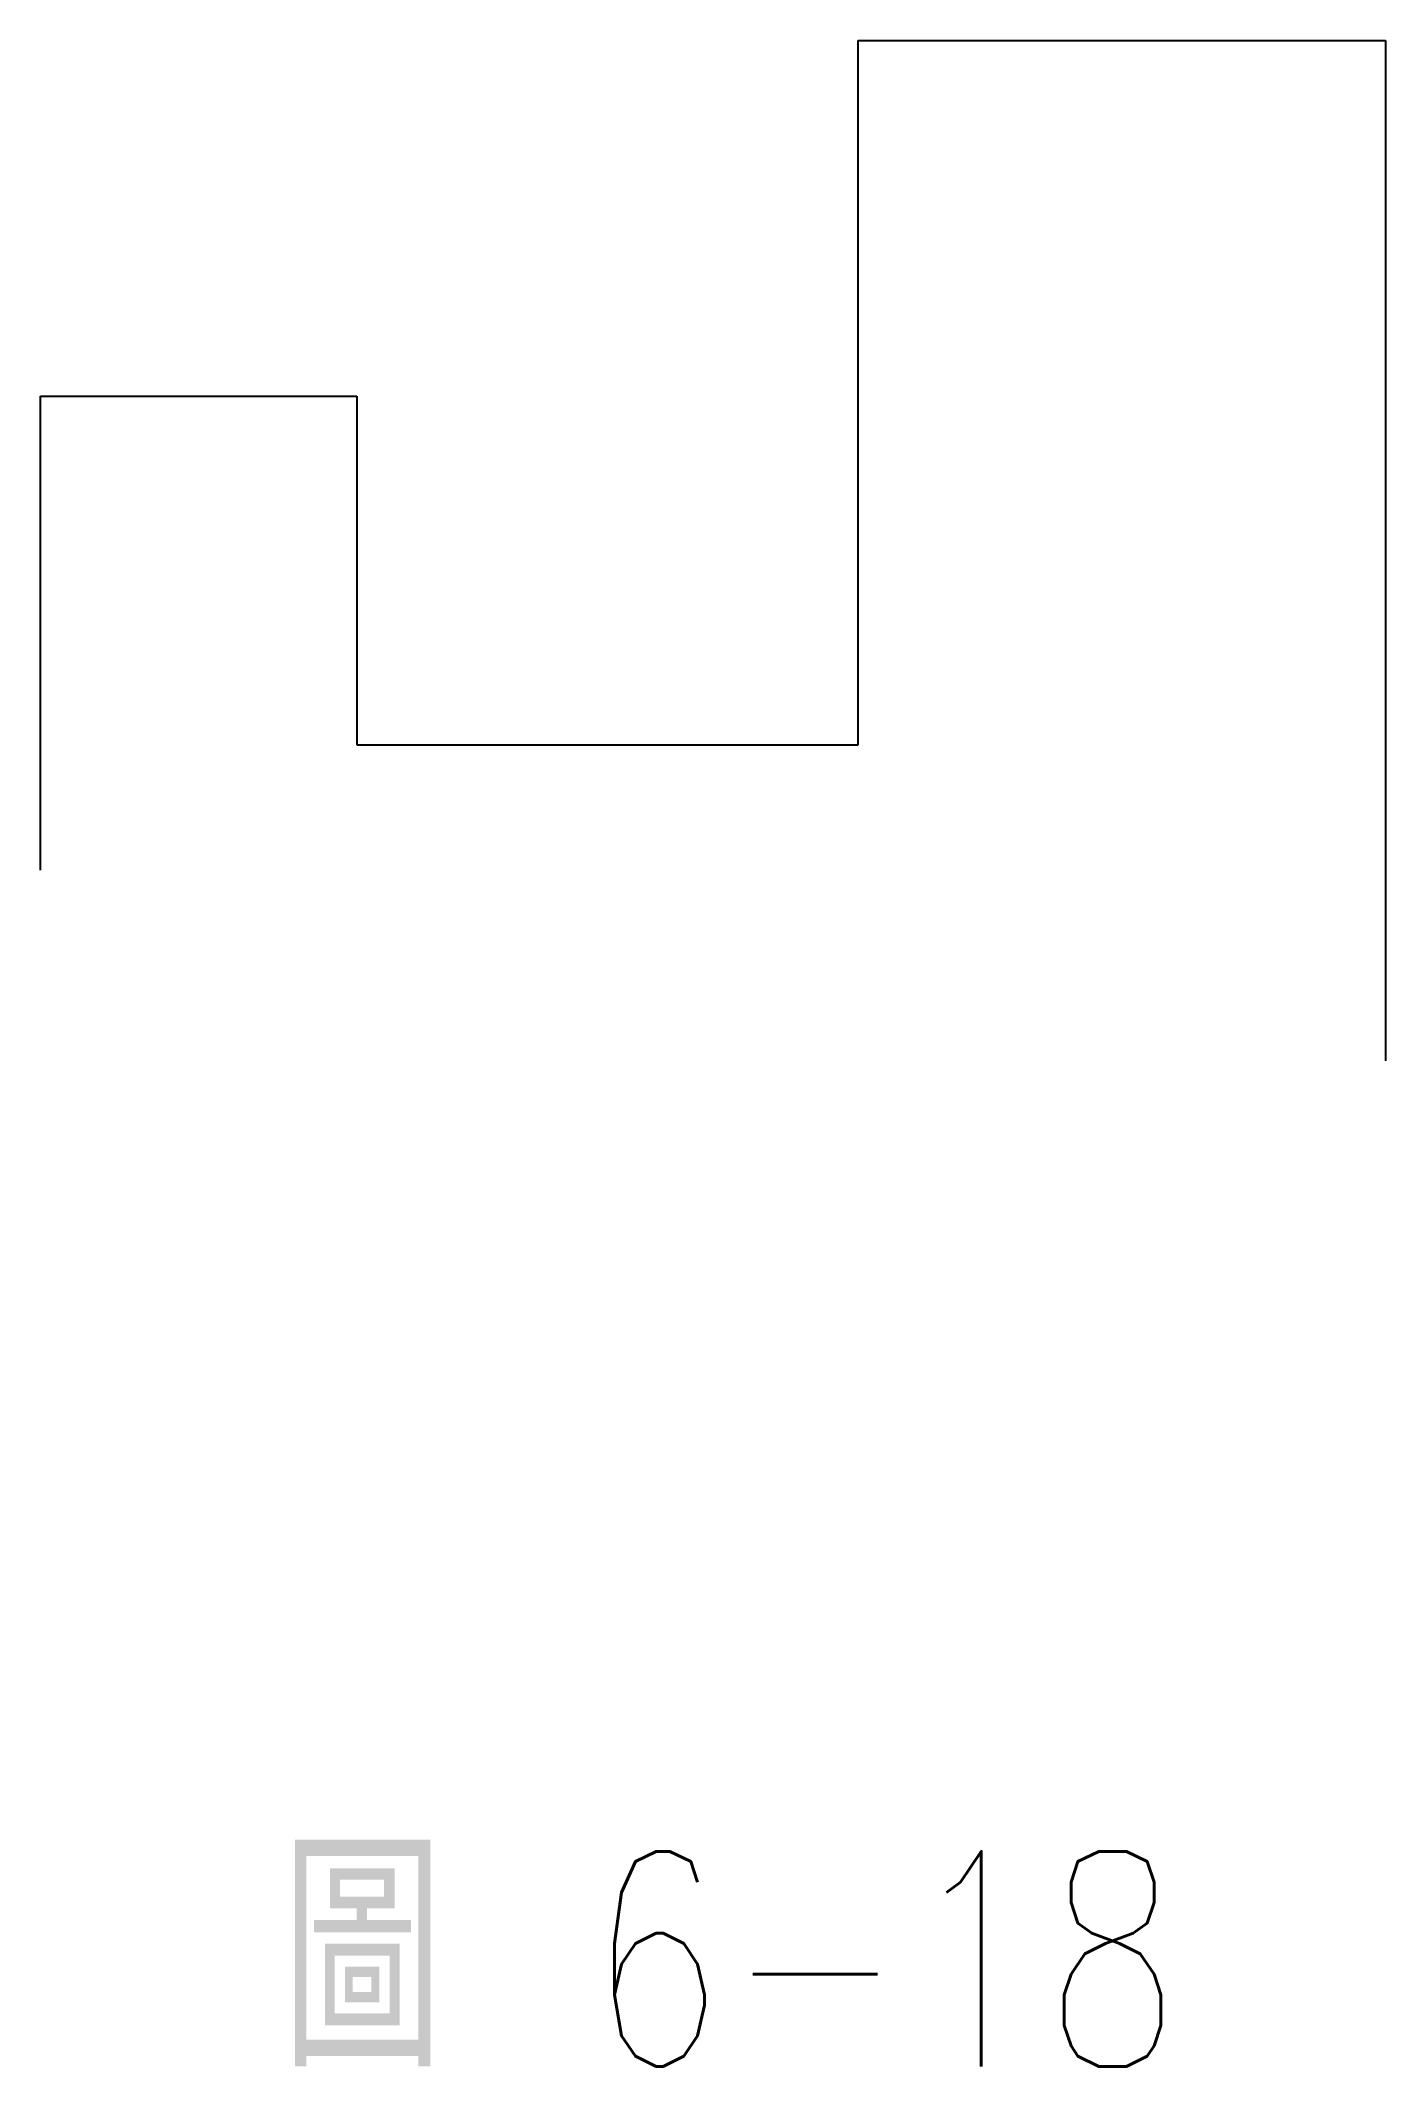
# Model space of a CAD drawing. Extents: x 190.5 to 209.2, y 129.1 to 157.3.
import ezdxf

# ---------------------------------------------------------------- set-up
doc = ezdxf.new("R2010")
doc.units = 0
doc.layers.add('輪廓線', color=7, linetype='CONTINUOUS')
doc.styles.add('CNS', font='txt.shx', dxfattribs={"width": 0.75, "height": 3, "bigfont": 'chineset.shx'})

msp = doc.modelspace()

# ---------------------------------------------------------------- linework, layer by layer
at = {"layer": '輪廓線'}
for p, q in [((201.89, 147.518), (201.89, 157.342)), ((201.89, 157.342), (209.244, 157.342)), ((209.244, 157.342), (209.244, 143.111)), ((190.492, 145.773), (190.492, 152.384)), ((190.492, 152.384), (194.904, 152.384)), ((194.904, 152.384), (194.904, 147.518)), ((194.904, 147.518), (201.89, 147.518))]:
    msp.add_line(p, q, dxfattribs=at)

# ---------------------------------------------------------------- texts
at = {"layer": '輪廓線', "style": 'CNS', "width": 0.75}
msp.add_text('圖 6-18', height=3, dxfattribs=at).set_placement((193.855, 129.088))

doc.saveas('drawing.dxf')
